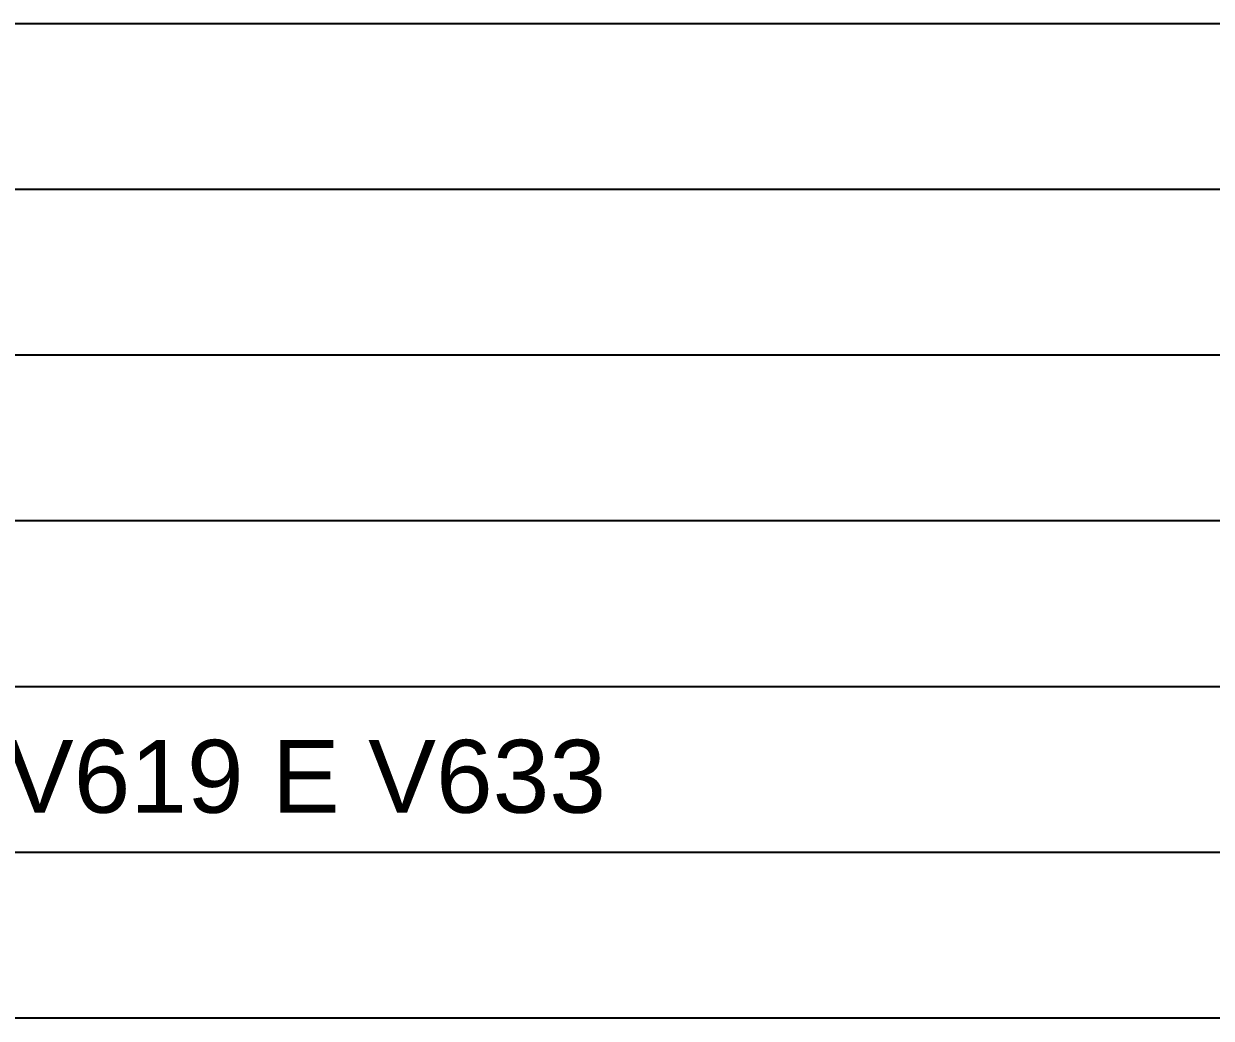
# Model space of a CAD drawing. Extents: x -4245 to 5400, y -2094 to 2406.
# Drawn here: x 4940.2 to 5119.3, y -1309.8 to -1159.8 of the extents above; entities that cross this region are included whole.
import ezdxf

# ---------------------------------------------------------------- set-up
doc = ezdxf.new("R2010")
doc.units = 0
doc.header["$LTSCALE"] = 50
doc.header["$MEASUREMENT"] = 0
doc.layers.add('CARIMBO', color=7, linetype='CONTINUOUS')
doc.layers.add('TERRENO', color=3, linetype='CONTINUOUS', lineweight=30)
doc.styles.add('AR-REF', font='arial.ttf')

msp = doc.modelspace()

# ---------------------------------------------------------------- linework, layer by layer
at = {"layer": 'CARIMBO', "color": 1}
for p, q in [((5351.267, -1159.799), (4502.767, -1159.799)), ((5351.267, -1184.799), (4502.767, -1184.799)), ((5351.267, -1209.799), (4502.767, -1209.799)), ((5351.267, -1234.799), (4502.767, -1234.799)), ((5351.267, -1259.799), (4502.767, -1259.799)), ((5351.267, -1284.799), (4502.767, -1284.799)), ((5351.267, -1309.799), (4502.767, -1309.799))]:
    msp.add_line(p, q, dxfattribs=at)

# ---------------------------------------------------------------- texts
at = {"layer": 'TERRENO', "linetype": 'ByBlock', "style": 'AR-REF'}
msp.add_text('ALTERADAS DIMENSÕES DAS VIGAS V619 E V633', height=11, dxfattribs=at).set_placement((4658.243, -1278.81))

doc.saveas('drawing.dxf')
